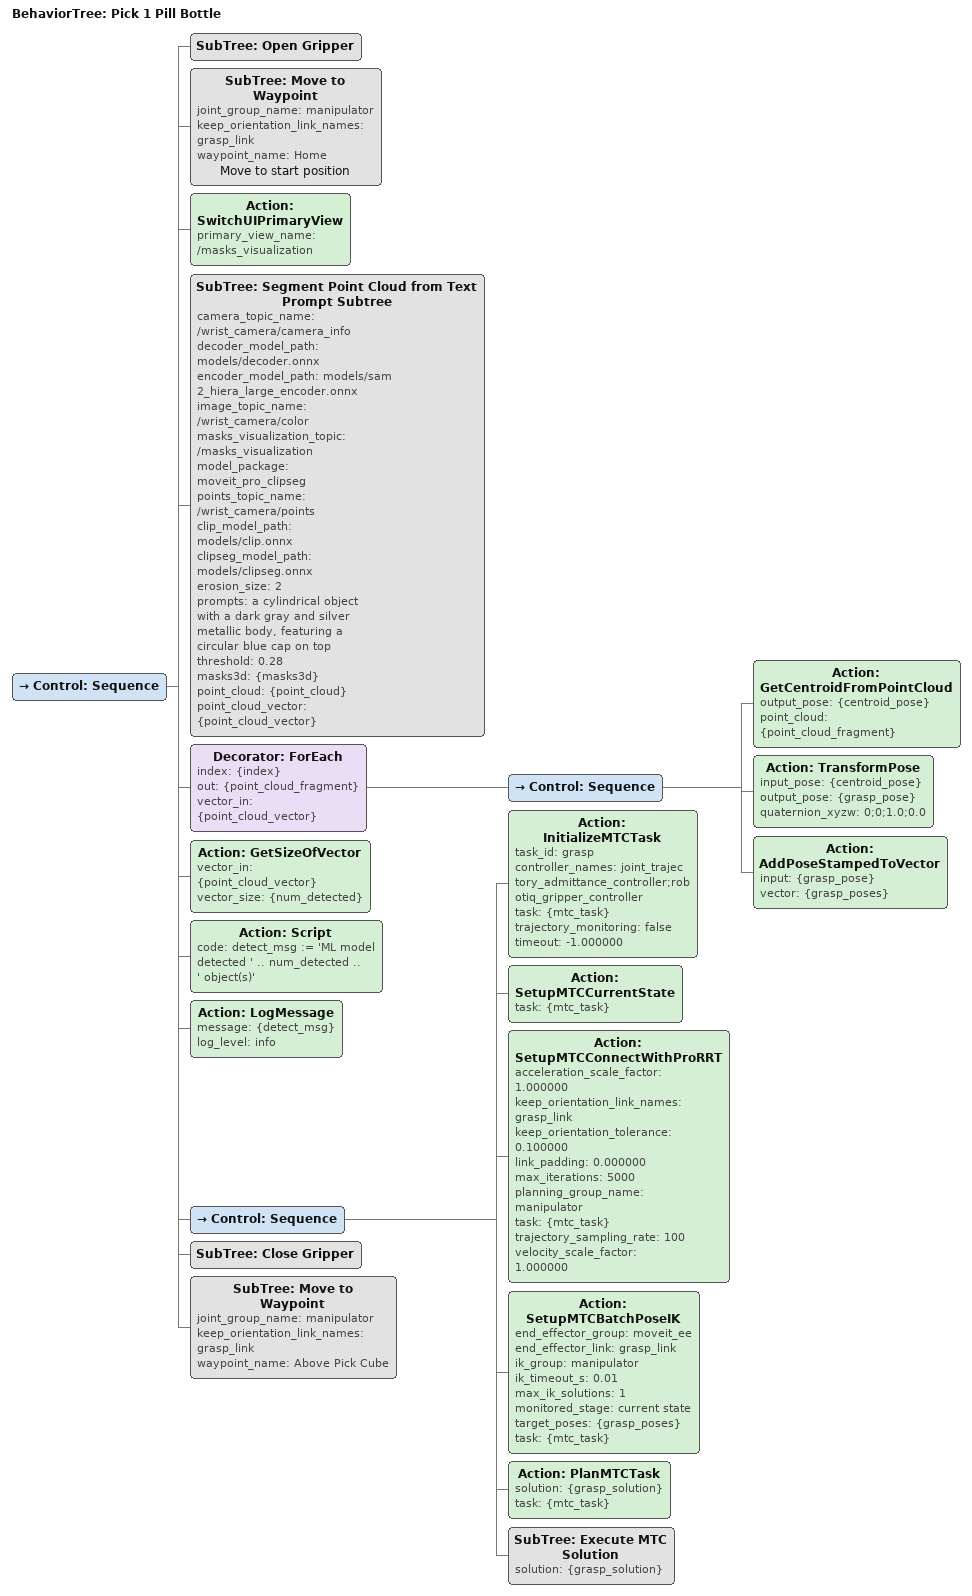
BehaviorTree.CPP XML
<?xml version='1.0' encoding='UTF-8'?>
<root BTCPP_format="4" main_tree_to_execute="Pick 1 Pill Bottle">
  <BehaviorTree ID="Pick 1 Pill Bottle" _description="Captures and segments objects from a point cloud based on a text prompt. Then grasps the first object returned from the segmentation.">
    <Control ID="Sequence">
      <!-- Open the gripper and move to the starting position -->
      <SubTree ID="Open Gripper"/>
      <SubTree ID="Move to Waypoint" joint_group_name="manipulator" keep_orientation_link_names="grasp_link" waypoint_name="Home" name="Move to start position"/>

      <!-- Switch the UI to show ML segmentation results -->
      <Action ID="SwitchUIPrimaryView" primary_view_name="/masks_visualization"/>

      <!-- Use ML vision pipeline to segment the point cloud and identify pill bottles -->
      <SubTree ID="Segment Point Cloud from Text Prompt Subtree" camera_topic_name="/wrist_camera/camera_info" decoder_model_path="models/decoder.onnx" encoder_model_path="models/sam2_hiera_large_encoder.onnx" image_topic_name="/wrist_camera/color" masks_visualization_topic="/masks_visualization" model_package="moveit_pro_clipseg" points_topic_name="/wrist_camera/points" clip_model_path="models/clip.onnx" clipseg_model_path="models/clipseg.onnx" erosion_size="2" prompts="a cylindrical object with a dark gray and silver metallic body, featuring a circular blue cap on top" threshold="0.28" masks3d="{masks3d}" point_cloud="{point_cloud}" point_cloud_vector="{point_cloud_vector}"/>

      <!-- Compute the centroid and grasp pose for each detected object -->
      <Decorator ID="ForEach" index="{index}" out="{point_cloud_fragment}" vector_in="{point_cloud_vector}">
        <Control ID="Sequence">
          <Action ID="GetCentroidFromPointCloud" output_pose="{centroid_pose}" point_cloud="{point_cloud_fragment}"/>
          <Action ID="TransformPose" input_pose="{centroid_pose}" output_pose="{grasp_pose}" quaternion_xyzw="0;0;1.0;0.0"/>
          <Action ID="AddPoseStampedToVector" input="{grasp_pose}" vector="{grasp_poses}"/>
        </Control>
      </Decorator>

      <!-- Log how many objects the ML model detected -->
      <Action ID="GetSizeOfVector" vector_in="{point_cloud_vector}" vector_size="{num_detected}"/>
      <Action ID="Script" code="detect_msg := 'ML model detected ' .. num_detected .. ' object(s)'"/>
      <Action ID="LogMessage" message="{detect_msg}" log_level="info"/>

      <!-- Plan and execute a grasp using MTC (MoveIt Task Constructor) -->
      <Control ID="Sequence">
        <Action ID="InitializeMTCTask" task_id="grasp" controller_names="joint_trajectory_admittance_controller;robotiq_gripper_controller" task="{mtc_task}" trajectory_monitoring="false" timeout="-1.000000"/>
        <Action ID="SetupMTCCurrentState" task="{mtc_task}"/>
        <Action ID="SetupMTCConnectWithProRRT" acceleration_scale_factor="1.000000" keep_orientation_link_names="grasp_link" keep_orientation_tolerance="0.100000" link_padding="0.000000" max_iterations="5000" planning_group_name="manipulator" task="{mtc_task}" trajectory_sampling_rate="100" velocity_scale_factor="1.000000"/>
        <Action ID="SetupMTCBatchPoseIK" end_effector_group="moveit_ee" end_effector_link="grasp_link" ik_group="manipulator" ik_timeout_s="0.01" max_ik_solutions="1" monitored_stage="current state" target_poses="{grasp_poses}" task="{mtc_task}"/>
        <Action ID="PlanMTCTask" solution="{grasp_solution}" task="{mtc_task}"/>
        <SubTree ID="Execute MTC Solution" solution="{grasp_solution}"/>
      </Control>

      <!-- Close the gripper and retreat to the home position -->
      <SubTree ID="Close Gripper"/>
      <SubTree ID="Move to Waypoint" joint_group_name="manipulator" keep_orientation_link_names="grasp_link" waypoint_name="Above Pick Cube"/>
    </Control>
  </BehaviorTree>
</root>
